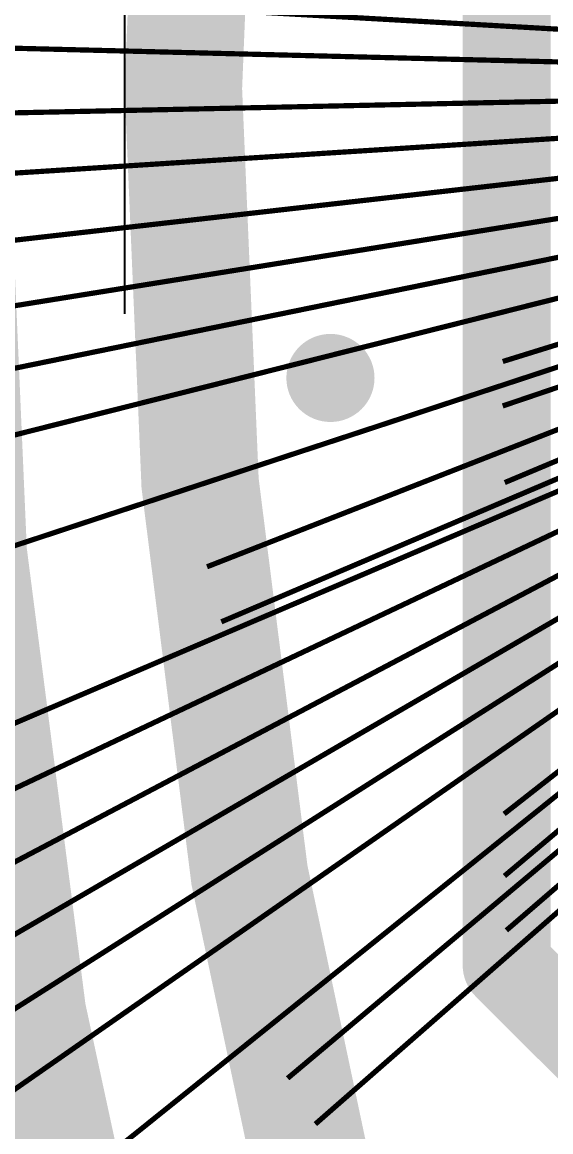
# Model space of a CAD drawing. Header units: inches. Extents: x 5.6 to 70.4, y 6.1 to 48.
# Drawn here: x 17.536 to 19.335, y 26.513 to 30.292 of the extents above; entities that cross this region are included whole.
import ezdxf

# ---------------------------------------------------------------- set-up
doc = ezdxf.new("R2010")
doc.units = ezdxf.units.IN
doc.header["$MEASUREMENT"] = 0
for name, color, linetype in [('01-Dim', 7, 'Continuous'), ('Cu1', 7, 'Continuous'), ('IOs', 250, 'Continuous'), ('rings', 10, 'Continuous'), ('Sbp1', 5, 'Continuous'), ('vdd', 250, 'Continuous'), ('vss', 250, 'Continuous')]:
    doc.layers.add(name, color=color, linetype=linetype)
doc.styles.get("Standard").update_dxf_attribs({"font": 'arial.ttf'})
doc.dimstyles.new('1X-Std-.1tol', dxfattribs={"dimscale": 2, "dimtxt": 0.18, "dimasz": 0.18, "dimexe": 0.12, "dimexo": 0.0625, "dimgap": 0.09, "dimtad": 0, "dimdec": 3, "dimzin": 1, "dimdsep": 46, "dimtxsty": 'Standard', "dimcen": 0.09, "dimadec": 0, "dimazin": 0, "dimtfac": 1, "dimtdec": 3, "dimtofl": 0, "dimtmove": 0, "dimatfit": 3, "dimfxl": 0.12, "dimtolj": 1, "dimtzin": 0, "dimarcsym": 0})

# ---------------------------------------------------------------- blocks, each defined once
blk = doc.blocks.new('ROUND_25')
at = {"const_width": 0.15}
blk.add_lwpolyline([(-0.075, 0, 1), (0.075, 0, 1)], format="xyb", close=True, dxfattribs=at)
blk = doc.blocks.new('ROUND_19')
at = {"const_width": 0.025}
blk.add_lwpolyline([(-0.0125, 0, 1), (0.0125, 0, 1)], format="xyb", close=True, dxfattribs=at)
blk = doc.blocks.new('ROUND_20')
at = {"const_width": 0.065}
blk.add_lwpolyline([(-0.0325, 0, 1), (0.0325, 0, 1)], format="xyb", close=True, dxfattribs=at)
blk = doc.blocks.new('*D25')
at = {"layer": '01-Dim', "color": 0, "linetype": 'Continuous', "lineweight": -2, "transparency": 16777216}
for p, q in [((16.2847, 28.9992), (16.2847, 44.2142)), ((28.8847, 28.9992), (28.8847, 44.2142)), ((16.6447, 43.9742), (20.7006, 43.9742)), ((28.5247, 43.9742), (24.4688, 43.9742))]:
    blk.add_line(p, q, dxfattribs=at)
at = {"layer": '01-Dim', "color": 0, "linetype": 'Continuous', "transparency": 16777216}
for points in [[(16.6447, 44.0342), (16.6447, 43.9142), (16.2847, 43.9742)], [(28.5247, 44.0342), (28.5247, 43.9142), (28.8847, 43.9742)]]:
    blk.add_solid(points, dxfattribs=at)
at = {"layer": 'Defpoints', "color": 0, "linetype": 'Continuous', "transparency": 16777216}
for p in [(28.8847, 43.9742), (16.2847, 28.8742), (28.8847, 28.8742)]:
    blk.add_point(p, dxfattribs=at)
at = {"layer": '01-Dim', "color": 0, "linetype": 'Continuous', "lineweight": -3, "transparency": 16777216, "insert": (22.5847, 43.9742), "char_height": 0.36, "attachment_point": 5}
blk.add_mtext('\\A1;12.600 [0.4961]', dxfattribs=at)
blk = doc.blocks.new('*D26')
at = {"layer": '01-Dim', "color": 0, "linetype": 'Continuous', "lineweight": -2, "transparency": 16777216}
for p, q in [((17.0847, 29.1992), (17.0847, 43.7142)), ((28.0847, 29.1992), (28.0847, 43.7142)), ((17.4447, 43.4742), (20.7006, 43.4742)), ((27.7247, 43.4742), (24.4688, 43.4742))]:
    blk.add_line(p, q, dxfattribs=at)
at = {"layer": '01-Dim', "color": 0, "linetype": 'Continuous', "transparency": 16777216}
for points in [[(17.4447, 43.5342), (17.4447, 43.4142), (17.0847, 43.4742)], [(27.7247, 43.5342), (27.7247, 43.4142), (28.0847, 43.4742)]]:
    blk.add_solid(points, dxfattribs=at)
at = {"layer": 'Defpoints', "color": 0, "linetype": 'Continuous', "transparency": 16777216}
for p in [(28.0847, 43.4742), (17.0847, 29.0742), (28.0847, 29.0742)]:
    blk.add_point(p, dxfattribs=at)
at = {"layer": '01-Dim', "color": 0, "linetype": 'Continuous', "lineweight": -3, "transparency": 16777216, "insert": (22.5847, 43.4742), "char_height": 0.36, "attachment_point": 5}
blk.add_mtext('\\A1;11.000 [0.4331]', dxfattribs=at)
blk = doc.blocks.new('*D27')
at = {"layer": '01-Dim', "color": 0, "linetype": 'Continuous', "lineweight": -2, "transparency": 16777216}
for p, q in [((17.8847, 29.2992), (17.8847, 43.2142)), ((27.2847, 29.2992), (27.2847, 43.2142)), ((18.2447, 42.9742), (20.8235, 42.9742)), ((26.9247, 42.9742), (24.3459, 42.9742))]:
    blk.add_line(p, q, dxfattribs=at)
at = {"layer": '01-Dim', "color": 0, "linetype": 'Continuous', "transparency": 16777216}
for points in [[(18.2447, 43.0342), (18.2447, 42.9142), (17.8847, 42.9742)], [(26.9247, 43.0342), (26.9247, 42.9142), (27.2847, 42.9742)]]:
    blk.add_solid(points, dxfattribs=at)
at = {"layer": 'Defpoints', "color": 0, "linetype": 'Continuous', "transparency": 16777216}
for p in [(27.2847, 42.9742), (17.8847, 29.1742), (27.2847, 29.1742)]:
    blk.add_point(p, dxfattribs=at)
at = {"layer": '01-Dim', "color": 0, "linetype": 'Continuous', "lineweight": -3, "transparency": 16777216, "insert": (22.5847, 42.9742), "char_height": 0.36, "attachment_point": 5}
blk.add_mtext('\\A1;9.400 [0.3701]', dxfattribs=at)

msp = doc.modelspace()

# ---------------------------------------------------------------- linework, layer by layer
at = {"layer": 'Cu1', "const_width": 0.4}
msp.add_lwpolyline([(17.87873, 34.75963, 0.1276595), (17.88726, 25.36877)], format="xyb", dxfattribs=at)
at = {"layer": 'Cu1', "transparency": 33554457, "const_width": 0.4}
msp.add_lwpolyline([(18.57973, 34.06063, 0.1249988), (18.58707, 26.07172)], format="xyb", dxfattribs=at)
at = {"layer": 'Cu1', "transparency": 33554687, "const_width": 0.4}
msp.add_lwpolyline([(18.57973, 34.06063, 0.1249988), (18.58707, 26.07172)], format="xyb", dxfattribs=at)
at = {"layer": 'Cu1'}
for points, const_width in [([(19.18473, 27.08063), (19.18473, 33.08063)], 0.3), ([(19.11473, 29.10263), (19.25373, 29.15763)], 0.05), ([(19.11473, 28.94263), (19.25373, 28.99763)], 0.05), ([(19.11673, 28.67763), (19.25173, 28.74263)], 0.05), ([(18.07073, 28.38813), (18.27173, 28.47613)], 0.13), ([(18.11749, 28.1959), (18.30949, 28.3039)], 0.13), ([(19.12973, 27.56863), (19.23873, 27.67163)], 0.05), ([(19.13173, 27.31663), (19.23673, 27.42363)], 0.05), ([(19.12973, 27.14863), (19.23873, 27.25163)], 0.05), ([(19.58473, 26.68063), (19.18473, 27.08063)], 0.3), ([(18.36173, 26.62363), (18.51673, 26.78063)], 0.13), ([(18.42999, 26.4437), (18.59199, 26.5927)], 0.13)]:
    msp.add_lwpolyline(points, dxfattribs=dict(at, const_width=const_width))
at = {"layer": 'IOs', "transparency": 33554687, "const_width": 0.01778}
for points in [[(21.17419, 30.11138), (16.44954, 30.23036)], [(21.17419, 30.06239), (16.45444, 29.96091)], [(21.16741, 30.01257), (16.46751, 29.71162)], [(21.17442, 29.96708), (16.47102, 29.43168)], [(21.16741, 29.91459), (16.50954, 29.16573)], [(21.17442, 29.8621), (16.54806, 28.91727)], [(21.17442, 29.80961), (16.61811, 28.66182)], [(21.17111, 29.46921), (16.71355, 27.56431)], [(21.17111, 29.41627), (16.74534, 27.31987)], [(21.17111, 29.36333), (16.81598, 27.06576)], [(21.16804, 29.31342), (16.84668, 26.79928)], [(21.16792, 29.25688), (16.93189, 26.56435)], [(21.16799, 29.20755), (16.9672, 26.27904)]]:
    msp.add_lwpolyline(points, dxfattribs=at)
at = {"layer": 'rings', "const_width": 0.4}
msp.add_lwpolyline([(17.87873, 34.75963, 0.1276595), (17.88726, 25.36877)], format="xyb", dxfattribs=at)
at = {"layer": 'Sbp1'}
for points, const_width in [([(19.18473, 27.08063), (19.18473, 33.08063)], 0.3), ([(19.11496, 29.12991), (19.26901, 29.17138)], 0.08), ([(19.11132, 28.97239), (19.26801, 29.00238)], 0.08), ([(19.11335, 28.70204), (19.26601, 28.74838)], 0.08), ([(18.07073, 28.38813), (18.27173, 28.47613)], 0.13), ([(18.11749, 28.1959), (18.30949, 28.3039)], 0.13), ([(19.1102, 27.54677), (19.23773, 27.64263)], 0.08), ([(19.11897, 27.33525), (19.23773, 27.44178)], 0.08), ([(19.11633, 27.1493), (19.23873, 27.25163)], 0.08), ([(19.58473, 26.68063), (19.18473, 27.08063)], 0.3), ([(18.36173, 26.62363), (18.51673, 26.78063)], 0.13), ([(18.42999, 26.4437), (18.59199, 26.5927)], 0.13)]:
    msp.add_lwpolyline(points, dxfattribs=dict(at, const_width=const_width))
at = {"layer": 'vdd', "transparency": 33554687, "const_width": 0.01778}
for points in [[(21.17475, 30.16524), (17.26775, 30.38769)], [(21.17119, 29.71488), (17.3668, 28.46227)], [(21.16769, 29.61339), (18.16464, 28.43743)], [(21.17469, 29.51189), (18.21335, 28.24994)], [(21.16857, 29.11552), (17.67869, 26.3122)], [(21.16025, 28.98177), (18.43902, 26.6952)], [(21.16025, 28.83941), (18.53338, 26.53923)]]:
    msp.add_lwpolyline(points, dxfattribs=at)
at = {"layer": 'vss', "transparency": 33554687, "const_width": 0.01778}
for points in [[(21.16728, 29.75663), (19.17131, 29.13672)], [(21.16769, 29.66239), (19.17115, 28.98528)], [(21.17119, 29.56089), (19.17805, 28.7243)], [(21.17111, 29.16009), (19.17587, 27.59552)], [(21.17111, 29.064), (19.17702, 27.38431)], [(21.16399, 28.9074), (19.18361, 27.1991)]]:
    msp.add_lwpolyline(points, dxfattribs=at)

# ---------------------------------------------------------------- block references
at = {"layer": 'Cu1'}
for name, p in [('ROUND_25', (18.58473, 29.08063)), ('ROUND_19', (19.25373, 29.15763)), ('ROUND_19', (19.11473, 29.10263)), ('ROUND_19', (19.25373, 28.99763)), ('ROUND_19', (19.11473, 28.94263)), ('ROUND_19', (19.25173, 28.74263)), ('ROUND_19', (19.11673, 28.67763)), ('ROUND_20', (18.27173, 28.47613)), ('ROUND_20', (18.07073, 28.38813)), ('ROUND_20', (18.30949, 28.3039)), ('ROUND_20', (18.11749, 28.1959)), ('ROUND_19', (19.23873, 27.67163)), ('ROUND_19', (19.12973, 27.56863)), ('ROUND_19', (19.23673, 27.42363)), ('ROUND_19', (19.13173, 27.31663)), ('ROUND_19', (19.23873, 27.25163)), ('ROUND_25', (19.18473, 27.08063)), ('ROUND_19', (19.12973, 27.14863)), ('ROUND_20', (18.51673, 26.78063)), ('ROUND_20', (18.36173, 26.62363)), ('ROUND_20', (18.59199, 26.5927))]:
    msp.add_blockref(name, p, dxfattribs=at)
at = {"layer": 'Sbp1'}
for p, xscale, yscale, zscale, rotation in [((19.26901, 29.17138), 1.600000000000001, 1.600000000000001, 1.600000000000001, 335.7872285882985), ((19.11496, 29.12991), 1.600000000000001, 1.600000000000001, 1.600000000000001, 335.7872285882985), ((19.11132, 28.97239), 1.6, 1.6, 1.6, 331.5568545098496), ((19.26801, 29.00238), 1.6, 1.6, 1.6, 331.5568545098496), ((19.26601, 28.74838), 1.6, 1.6, 1.6, 337.6054923707918), ((19.11335, 28.70204), 1.6, 1.6, 1.6, 337.6054923707918), ((19.23773, 27.64263), 1.600000000000001, 1.600000000000001, 1.600000000000001, 357.6545630969081), ((19.1102, 27.54677), 1.600000000000001, 1.600000000000001, 1.600000000000001, 357.6545630969081), ((19.23773, 27.44178), 1.6, 1.6, 1.6, 2.617272313695211), ((19.11897, 27.33525), 1.6, 1.6, 1.6, 2.617272313695211), ((19.23873, 27.25163), 1.6, 1.6, 1.6, 0.6208052111667202), ((19.11633, 27.1493), 1.6, 1.6, 1.6, 0.6208052111667202)]:
    msp.add_blockref('ROUND_19', p, dxfattribs=dict(at, xscale=xscale, yscale=yscale, zscale=zscale, rotation=rotation))
for name, p in [('ROUND_20', (18.27173, 28.47613)), ('ROUND_20', (18.07073, 28.38813)), ('ROUND_20', (18.30949, 28.3039)), ('ROUND_20', (18.11749, 28.1959)), ('ROUND_25', (19.18473, 27.08063)), ('ROUND_20', (18.51673, 26.78063)), ('ROUND_20', (18.36173, 26.62363)), ('ROUND_20', (18.59199, 26.5927))]:
    msp.add_blockref(name, p, dxfattribs=at)

# ---------------------------------------------------------------- dimensions: what is measured, and where the dimension line sits
at = {"layer": '01-Dim', "linetype": 'Continuous', "lineweight": -3}
for base, p1, p2, picture, middle in [((28.88473, 43.97418), (16.28473, 28.87418), (28.88473, 28.87418), '*D25', (22.58473, 43.97418)), ((28.08473, 43.47418), (17.08473, 29.07418), (28.08473, 29.07418), '*D26', (22.58473, 43.47418)), ((27.28473, 42.97418), (17.88473, 29.17418), (27.28473, 29.17418), '*D27', (22.58473, 42.97418))]:
    dim = msp.add_linear_dim(base=base, p1=p1, p2=p2, dimstyle='1X-Std-.1tol', dxfattribs=at)
    dim.commit()
    dim.dimension.update_dxf_attribs({"geometry": picture, "text_midpoint": middle})

doc.saveas('drawing.dxf')
